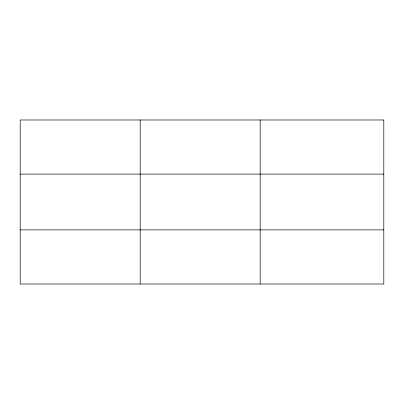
<?xml version="1.0" encoding="UTF-8"?>
<svg xmlns="http://www.w3.org/2000/svg" width="404" height="404" viewBox="0 0 404 404"><rect width="100%" height="100%" fill="white"/><g stroke="black" fill="none" stroke-linecap="round" stroke-linejoin="round"><path stroke-width="0.61" d="M140.188 119.983L140.188 284.017M260.176 119.983L260.176 284.017M20.2 174.114L383.8 174.114M20.2 229.886L383.8 229.886M383.8 119.983L383.8 284.017L20.2 284.017L20.2 119.983L383.8 119.983"/></g></svg>
